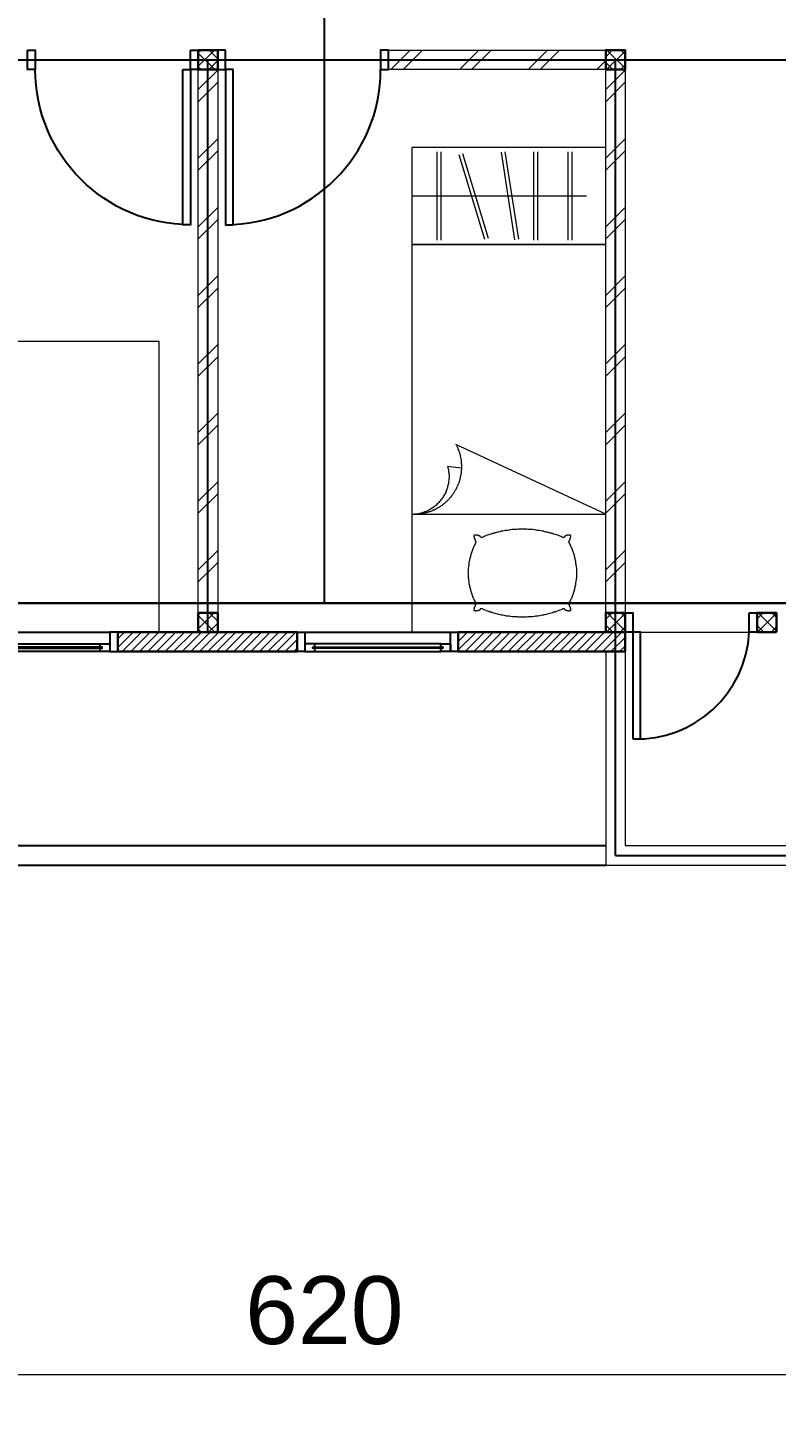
# Model space of a CAD drawing. Header units: millimetres. Extents: x -324 to 75, y -297 to 74.
# Drawn here: x -69.26 to -65.4, y -3.78 to 3.31 of the extents above; entities that cross this region are included whole.
import ezdxf

# ---------------------------------------------------------------- set-up
doc = ezdxf.new("R2010")
doc.units = ezdxf.units.MM
doc.layers.get('defpoints').update_dxf_attribs({"color": 1})
for name, color, linetype, lineweight in [('ars', 11, 'Continuous', 0), ('KOL', 1, 'Continuous', 30), ('KOLOM', 4, 'Continuous', 9), ('lan', 7, 'Continuous', 15), ('tem', 5, 'Continuous', 20), ('u', 6, 'Continuous', 20)]:
    doc.layers.add(name, color=color, linetype=linetype, lineweight=lineweight)
doc.layers.add('as', color=1, linetype='Continuous', plot=False)
doc.layers.add('Kusen', color=30, linetype='Continuous')
doc.styles.get("Standard").update_dxf_attribs({"font": 'arial.ttf'})
doc.dimstyles.new('sk-100', dxfattribs={"dimtxt": 0.35, "dimasz": 0.15, "dimexe": 0.1, "dimexo": 0, "dimgap": 0.15, "dimtad": 1, "dimdec": 0, "dimlfac": 100, "dimzin": 0, "dimdsep": 46, "dimtxsty": 'Standard', "dimblk": 'BULAT', "dimcen": 0.09, "dimclrd": 256, "dimclre": 256, "dimclrt": 256, "dimadec": 0, "dimazin": 0, "dimtfac": 1, "dimtdec": 0, "dimtofl": 0, "dimtmove": 0, "dimatfit": 3, "dimldrblk": 'BULAT', "dimfxl": 1, "dimtolj": 1, "dimtzin": 0, "dimlwd": -1, "dimarcsym": 0})
pattern_1 = [(45, (504.645883, -326.106844), (-0.0220970869, 0.0220970869), [])]

# ---------------------------------------------------------------- blocks, each defined once
blk = doc.blocks.new('T. J1')
at = {"layer": 'Kusen'}
for p, q in [((-0.7188, 0.1), (-0.0688, 0.1)), ((0.7212, 0.1), (0.0712, 0.1)), ((-0.0188, 0), (-0.7688, 0)), ((-0.0688, 0.06), (-0.7188, 0.06)), ((0.0212, 0), (0.7712, 0)), ((0.0712, 0.06), (0.7212, 0.06))]:
    blk.add_line(p, q, dxfattribs=at)
for points in [[(-0.8088, 0), (-0.7688, 0), (-0.7688, 0.1), (-0.8088, 0.1)], [(-0.0188, 0), (0.0212, 0), (0.0212, 0.1), (-0.0188, 0.1)], [(0.8112, 0), (0.7712, 0), (0.7712, 0.1), (0.8112, 0.1)]]:
    blk.add_lwpolyline(points, close=True, dxfattribs=at)
for points in [[(-0.7188, 0.0775), (-0.7188, 0.06), (-0.7688, 0.06), (-0.7688, 0.1), (-0.7188, 0.1), (-0.7188, 0.0825), (-0.7288, 0.0825), (-0.7288, 0.0775), (-0.7188, 0.0775)], [(-0.0688, 0.0775), (-0.0688, 0.06), (-0.0188, 0.06), (-0.0188, 0.1), (-0.0688, 0.1), (-0.0688, 0.0825), (-0.0588, 0.0825), (-0.0588, 0.0775), (-0.0688, 0.0775)], [(0.0712, 0.0775), (0.0712, 0.06), (0.0212, 0.06), (0.0212, 0.1), (0.0712, 0.1), (0.0712, 0.0825), (0.0612, 0.0825), (0.0612, 0.0775), (0.0712, 0.0775)], [(0.7212, 0.0775), (0.7212, 0.06), (0.7712, 0.06), (0.7712, 0.1), (0.7212, 0.1), (0.7212, 0.0825), (0.7312, 0.0825), (0.7312, 0.0775), (0.7212, 0.0775)]]:
    blk.add_lwpolyline(points, dxfattribs=at)
at = {"layer": 'Kusen', "color": 141}
for points in [[(-0.7288, 0.0775), (-0.0588, 0.0775), (-0.0588, 0.0825), (-0.7288, 0.0825)], [(0.7312, 0.0775), (0.0612, 0.0775), (0.0612, 0.0825), (0.7312, 0.0825)]]:
    blk.add_lwpolyline(points, close=True, dxfattribs=at)
blk = doc.blocks.new('T. J2')
at = {"layer": 'Kusen'}
for p, q in [((-0.3692, 0.1), (0.2808, 0.1)), ((-0.4192, 0), (0.3308, 0)), ((0.2808, 0.06), (-0.3692, 0.06))]:
    blk.add_line(p, q, dxfattribs=at)
for points in [[(-0.4592, 0), (-0.4192, 0), (-0.4192, 0.1), (-0.4592, 0.1)], [(0.3308, 0), (0.3708, 0), (0.3708, 0.1), (0.3308, 0.1)]]:
    blk.add_lwpolyline(points, close=True, dxfattribs=at)
for points in [[(-0.3692, 0.0775), (-0.3692, 0.06), (-0.4192, 0.06), (-0.4192, 0.1), (-0.3692, 0.1), (-0.3692, 0.0825), (-0.3792, 0.0825), (-0.3792, 0.0775), (-0.3692, 0.0775)], [(0.2808, 0.0775), (0.2808, 0.06), (0.3308, 0.06), (0.3308, 0.1), (0.2808, 0.1), (0.2808, 0.0825), (0.2908, 0.0825), (0.2908, 0.0775), (0.2808, 0.0775)]]:
    blk.add_lwpolyline(points, dxfattribs=at)
at = {"layer": 'Kusen', "color": 141}
blk.add_lwpolyline([(-0.3792, 0.0775), (0.2908, 0.0775), (0.2908, 0.0825), (-0.3792, 0.0825)], close=True, dxfattribs=at)
blk = doc.blocks.new('P.80')
at = {"layer": 'Kusen'}
for points in [[(-69.8094, -74.8368), (-69.7694, -74.8368), (-69.7694, -74.0368), (-69.8094, -74.0368)], [(-70.6094, -74.9368), (-70.5694, -74.9368), (-70.5694, -74.8368), (-70.6094, -74.8368)], [(-69.7694, -74.9368), (-69.7294, -74.9368), (-69.7294, -74.8368), (-69.7694, -74.8368)]]:
    blk.add_lwpolyline(points, close=True, dxfattribs=at)
blk.add_arc((-69.7694, -74.8368), 0.8, 90, 180, dxfattribs=at)
blk = doc.blocks.new('K 10.10')
at = {"layer": 'ars'}
h = blk.add_hatch(dxfattribs=at)
h.set_pattern_fill('_USER', color=256, scale=0.05, angle=45, double=1, pattern_type=0)
h.set_pattern_definition([(45, (0, 0), (-0.035355339, 0.035355339), []), (135, (0, 0), (-0.035355339, -0.035355339), [])])
h.paths.add_polyline_path([(1560.5383, 1380.4069), (1560.6383, 1380.4069), (1560.6383, 1380.5069), (1560.5383, 1380.5069)])
at = {"layer": 'KOL'}
blk.add_lwpolyline([(1560.5383, 1380.4069), (1560.6383, 1380.4069), (1560.6383, 1380.5069), (1560.5383, 1380.5069)], close=True, dxfattribs=at)
blk = doc.blocks.new('P.60')
at = {"layer": 'Kusen'}
for points in [[(1472.8348, 997.5354), (1472.8748, 997.5354), (1472.8748, 997.4354), (1472.8348, 997.4354)], [(1473.4748, 997.5354), (1473.5148, 997.5354), (1473.5148, 997.4354), (1473.4748, 997.4354)], [(1472.8748, 996.8854), (1472.9148, 996.8854), (1472.9148, 997.4354), (1472.8748, 997.4354)]]:
    blk.add_lwpolyline(points, close=True, dxfattribs=at)
blk.add_arc((1472.8948, 997.4658), 0.5808, 268.02661, 356.99428, dxfattribs=at)
blk = doc.blocks.new('BED2')
blk.add_lwpolyline([(-0.4994, 1.9988), (0.4994, 1.9988), (0.4994, 0), (-0.4994, 0)], close=True)
for points in [[(0.4994, 1.9988), (0.4994, 0)], [(0.2827, 1.8765), (0.2766, 1.8789), (0.2706, 1.8826), (0.2633, 1.885), (0.2573, 1.8874), (0.2512, 1.8898), (0.2439, 1.8923), (0.2379, 1.8947), (0.2306, 1.8959), (0.2246, 1.8983), (0.2185, 1.9007), (0.2113, 1.9019), (0.2052, 1.9044), (0.1979, 1.9056), (0.1919, 1.9068), (0.1846, 1.9092), (0.1786, 1.9104), (0.1713, 1.9116), (0.1653, 1.9128), (0.158, 1.914), (0.1519, 1.9153), (0.1447, 1.9165), (0.1374, 1.9165), (0.1314, 1.9177), (0.1241, 1.9189), (0.118, 1.9189), (0.1108, 1.9201), (0.1047, 1.9201), (0.0975, 1.9201), (0.0902, 1.9213), (0.0841, 1.9213), (0.0769, 1.9213), (0.0708, 1.9213), (0.0636, 1.9213), (0.0563, 1.9213), (0.0502, 1.9213), (0.043, 1.9201), (0.0369, 1.9201), (0.0297, 1.9201), (0.0224, 1.9189), (0.0163, 1.9189), (0.0091, 1.9177), (0.003, 1.9165), (-0.0042, 1.9165), (-0.0115, 1.9153), (-0.0176, 1.914), (-0.0248, 1.9128), (-0.0309, 1.9116), (-0.0381, 1.9104), (-0.0442, 1.9092), (-0.0515, 1.9068), (-0.0575, 1.9056), (-0.0648, 1.9044), (-0.0708, 1.9019), (-0.0781, 1.9007), (-0.0841, 1.8983), (-0.0902, 1.8959), (-0.0975, 1.8947), (-0.1035, 1.8923), (-0.1108, 1.8898), (-0.1168, 1.8874), (-0.1229, 1.885), (-0.1301, 1.8826), (-0.1362, 1.8789), (-0.1423, 1.8765)], [(-0.1677, 1.8523), (-0.1701, 1.8475), (-0.1725, 1.8426), (-0.1749, 1.8378), (-0.1774, 1.8329), (-0.1798, 1.8293), (-0.1822, 1.8245), (-0.1834, 1.8196), (-0.1858, 1.8148), (-0.187, 1.8099), (-0.1895, 1.8051), (-0.1907, 1.799), (-0.1931, 1.7942), (-0.1943, 1.7893), (-0.1955, 1.7845), (-0.1967, 1.7797), (-0.1979, 1.7748), (-0.1992, 1.77), (-0.2004, 1.7651), (-0.2016, 1.7591), (-0.2028, 1.7542), (-0.204, 1.7494), (-0.204, 1.7446), (-0.2052, 1.7397), (-0.2052, 1.7349), (-0.2064, 1.7288), (-0.2064, 1.724), (-0.2076, 1.7191), (-0.2076, 1.7143), (-0.2076, 1.7082), (-0.2076, 1.7034), (-0.2076, 1.6985), (-0.2088, 1.6937), (-0.2076, 1.6877), (-0.2076, 1.6828), (-0.2076, 1.678), (-0.2076, 1.6731), (-0.2076, 1.6683), (-0.2064, 1.6622), (-0.2064, 1.6574), (-0.2052, 1.6525), (-0.2052, 1.6477), (-0.204, 1.6429), (-0.204, 1.6368), (-0.2028, 1.632), (-0.2016, 1.6271), (-0.2004, 1.6223), (-0.1992, 1.6174), (-0.1979, 1.6126), (-0.1967, 1.6065), (-0.1955, 1.6017), (-0.1943, 1.5969), (-0.1931, 1.592), (-0.1907, 1.5872), (-0.1895, 1.5823), (-0.187, 1.5775), (-0.1858, 1.5726), (-0.1834, 1.5678), (-0.1822, 1.563), (-0.1798, 1.5581), (-0.1774, 1.5533), (-0.1749, 1.5484), (-0.1725, 1.5436), (-0.1701, 1.5387), (-0.1677, 1.5339)], [(-0.1435, 1.8765), (-0.1435, 1.8765), (-0.1435, 1.8765), (-0.1447, 1.8765), (-0.1447, 1.8777), (-0.1447, 1.8789), (-0.1471, 1.8789), (-0.1471, 1.8814), (-0.1495, 1.8814), (-0.1495, 1.8826), (-0.1495, 1.8826), (-0.1495, 1.8838), (-0.1519, 1.8838), (-0.1519, 1.8862), (-0.1556, 1.8862), (-0.1556, 1.8874), (-0.158, 1.8874), (-0.158, 1.8886), (-0.1592, 1.8886), (-0.1592, 1.8886), (-0.1689, 1.8886), (-0.1689, 1.8898), (-0.1701, 1.8898), (-0.1701, 1.891), (-0.1737, 1.891), (-0.1737, 1.8898), (-0.1737, 1.8898), (-0.1737, 1.8886), (-0.1774, 1.8886), (-0.1774, 1.8886), (-0.1774, 1.8886), (-0.1774, 1.8862), (-0.1786, 1.8862), (-0.1786, 1.8789), (-0.1774, 1.8789), (-0.1774, 1.8765), (-0.1774, 1.8765), (-0.1774, 1.8729), (-0.1762, 1.8729), (-0.1762, 1.8705), (-0.1749, 1.8705), (-0.1749, 1.868), (-0.1737, 1.868), (-0.1737, 1.8668), (-0.1737, 1.8668), (-0.1737, 1.8632), (-0.1725, 1.8632), (-0.1725, 1.8608), (-0.1713, 1.8608), (-0.1713, 1.8571), (-0.1713, 1.8571), (-0.1713, 1.8559), (-0.1701, 1.8559), (-0.1701, 1.8547), (-0.1689, 1.8547), (-0.1689, 1.8523), (-0.1677, 1.8523)], [(0.3081, 1.8523), (0.3081, 1.8523), (0.3081, 1.8547), (0.3093, 1.8547), (0.3093, 1.8559), (0.3105, 1.8559), (0.3105, 1.8571), (0.3117, 1.8571), (0.3117, 1.8608), (0.3117, 1.8608), (0.3117, 1.8632), (0.313, 1.8632), (0.313, 1.8668), (0.3142, 1.8668), (0.3142, 1.868), (0.3142, 1.868), (0.3142, 1.8705), (0.3154, 1.8705), (0.3154, 1.8729), (0.3166, 1.8729), (0.3166, 1.8765), (0.3178, 1.8765), (0.3178, 1.8789), (0.3178, 1.8789), (0.3178, 1.8862), (0.3178, 1.8862), (0.3178, 1.8886), (0.3166, 1.8886), (0.3166, 1.8886), (0.3142, 1.8886), (0.3142, 1.8898), (0.313, 1.8898), (0.313, 1.891), (0.3093, 1.891), (0.3093, 1.8898), (0.3081, 1.8898), (0.3081, 1.8886), (0.2996, 1.8886), (0.2996, 1.8886), (0.2972, 1.8886), (0.2972, 1.8874), (0.296, 1.8874), (0.296, 1.8862), (0.2924, 1.8862), (0.2924, 1.8838), (0.29, 1.8838), (0.29, 1.8826), (0.2887, 1.8826), (0.2887, 1.8814), (0.2863, 1.8814), (0.2863, 1.8789), (0.2851, 1.8789), (0.2851, 1.8777), (0.2839, 1.8777), (0.2839, 1.8765), (0.2839, 1.8765), (0.2839, 1.8765), (0.2827, 1.8765)], [(0.3081, 1.5339), (0.3105, 1.5387), (0.313, 1.5436), (0.3154, 1.5484), (0.3178, 1.5533), (0.3202, 1.5581), (0.3226, 1.563), (0.3238, 1.5678), (0.3263, 1.5726), (0.3275, 1.5775), (0.3299, 1.5823), (0.3311, 1.5872), (0.3335, 1.592), (0.3347, 1.5969), (0.336, 1.6017), (0.3372, 1.6065), (0.3384, 1.6126), (0.3396, 1.6174), (0.3408, 1.6223), (0.342, 1.6271), (0.3432, 1.632), (0.3444, 1.6368), (0.3444, 1.6429), (0.3456, 1.6477), (0.3456, 1.6525), (0.3469, 1.6574), (0.3469, 1.6622), (0.3481, 1.6683), (0.3481, 1.6731), (0.3481, 1.678), (0.3481, 1.6828), (0.3493, 1.6889), (0.3493, 1.6937), (0.3493, 1.6985), (0.3481, 1.7034), (0.3481, 1.7082), (0.3481, 1.7143), (0.3481, 1.7191), (0.3469, 1.724), (0.3469, 1.7288), (0.3456, 1.7349), (0.3456, 1.7397), (0.3444, 1.7446), (0.3444, 1.7494), (0.3432, 1.7542), (0.342, 1.7591), (0.3408, 1.7651), (0.3396, 1.77), (0.3384, 1.7748), (0.3372, 1.7797), (0.336, 1.7845), (0.3347, 1.7893), (0.3335, 1.7942), (0.3311, 1.799), (0.3299, 1.8051), (0.3275, 1.8099), (0.3263, 1.8148), (0.3238, 1.8196), (0.3226, 1.8245), (0.3202, 1.8293), (0.3178, 1.8329), (0.3154, 1.8378), (0.313, 1.8426), (0.3105, 1.8475), (0.3081, 1.8523)], [(-0.1677, 1.5339), (-0.1689, 1.5339), (-0.1689, 1.5327), (-0.1701, 1.5327), (-0.1701, 1.5303), (-0.1713, 1.5303), (-0.1713, 1.5278), (-0.1713, 1.5278), (-0.1713, 1.5254), (-0.1725, 1.5254), (-0.1725, 1.523), (-0.1737, 1.523), (-0.1737, 1.5206), (-0.1737, 1.5206), (-0.1737, 1.5182), (-0.1749, 1.5182), (-0.1749, 1.5169), (-0.1762, 1.5169), (-0.1762, 1.5145), (-0.1774, 1.5145), (-0.1774, 1.5097), (-0.1774, 1.5097), (-0.1774, 1.5073), (-0.1786, 1.5073), (-0.1786, 1.5), (-0.1774, 1.5), (-0.1774, 1.4988), (-0.1774, 1.4988), (-0.1774, 1.4976), (-0.1737, 1.4976), (-0.1737, 1.4964), (-0.1737, 1.4964), (-0.1737, 1.4964), (-0.1701, 1.4964), (-0.1701, 1.4964), (-0.1689, 1.4964), (-0.1689, 1.4976), (-0.1592, 1.4976), (-0.1592, 1.4988), (-0.158, 1.4988), (-0.158, 1.5), (-0.1556, 1.5), (-0.1556, 1.5), (-0.1519, 1.5), (-0.1519, 1.5024), (-0.1495, 1.5024), (-0.1495, 1.5048), (-0.1495, 1.5048), (-0.1495, 1.5061), (-0.1471, 1.5061), (-0.1471, 1.5073), (-0.1447, 1.5073), (-0.1447, 1.5085), (-0.1447, 1.5085), (-0.1435, 1.5085), (-0.1435, 1.5097), (-0.1435, 1.5097)], [(-0.1423, 1.5109), (-0.1362, 1.5085), (-0.1289, 1.5048), (-0.1229, 1.5024), (-0.1168, 1.5), (-0.1108, 1.4976), (-0.1035, 1.4952), (-0.0975, 1.4939), (-0.0902, 1.4915), (-0.0841, 1.4891), (-0.0781, 1.4879), (-0.0708, 1.4855), (-0.0648, 1.4843), (-0.0575, 1.4818), (-0.0515, 1.4806), (-0.0442, 1.4794), (-0.0381, 1.477), (-0.0309, 1.4758), (-0.0248, 1.4746), (-0.0176, 1.4734), (-0.0115, 1.4722), (-0.0042, 1.4722), (0.003, 1.4709), (0.0091, 1.4697), (0.0163, 1.4685), (0.0224, 1.4685), (0.0297, 1.4673), (0.0369, 1.4673), (0.043, 1.4673), (0.0502, 1.4661), (0.0563, 1.4661), (0.0636, 1.4661), (0.0708, 1.4661), (0.0769, 1.4661), (0.0841, 1.4661), (0.0902, 1.4661), (0.0975, 1.4673), (0.1047, 1.4673), (0.1108, 1.4673), (0.118, 1.4685), (0.1241, 1.4685), (0.1314, 1.4697), (0.1386, 1.4709), (0.1447, 1.4722), (0.1519, 1.4722), (0.158, 1.4734), (0.1653, 1.4746), (0.1713, 1.4758), (0.1786, 1.477), (0.1846, 1.4794), (0.1919, 1.4806), (0.1979, 1.4818), (0.2052, 1.4843), (0.2113, 1.4855), (0.2185, 1.4879), (0.2246, 1.4891), (0.2306, 1.4915), (0.2379, 1.4939), (0.2439, 1.4952), (0.2512, 1.4976), (0.2573, 1.5), (0.2633, 1.5024), (0.2706, 1.5061), (0.2766, 1.5085), (0.2827, 1.5109)], [(0.2827, 1.5097), (0.2839, 1.5097)], [(0.2839, 1.5097), (0.2839, 1.5085), (0.2839, 1.5085), (0.2839, 1.5085), (0.2851, 1.5085), (0.2851, 1.5073), (0.2863, 1.5073), (0.2863, 1.5061), (0.2887, 1.5061), (0.2887, 1.5048), (0.29, 1.5048), (0.29, 1.5024), (0.2924, 1.5024), (0.2924, 1.5), (0.296, 1.5), (0.296, 1.5), (0.2972, 1.5), (0.2972, 1.4988), (0.2996, 1.4988), (0.2996, 1.4976), (0.3081, 1.4976), (0.3081, 1.4964), (0.3093, 1.4964), (0.3093, 1.4964), (0.313, 1.4964), (0.313, 1.4964), (0.3142, 1.4964), (0.3142, 1.4976), (0.3166, 1.4976), (0.3166, 1.4988), (0.3178, 1.4988), (0.3178, 1.5), (0.3178, 1.5), (0.3178, 1.5073), (0.3178, 1.5073), (0.3178, 1.5097), (0.3166, 1.5097), (0.3166, 1.5145), (0.3154, 1.5145), (0.3154, 1.5169), (0.3142, 1.5169), (0.3142, 1.5182), (0.3142, 1.5182), (0.3142, 1.5206), (0.313, 1.5206), (0.313, 1.523), (0.3117, 1.523), (0.3117, 1.5254), (0.3117, 1.5254), (0.3117, 1.5278), (0.3105, 1.5278), (0.3105, 1.5303), (0.3093, 1.5303), (0.3093, 1.5327), (0.3081, 1.5327), (0.3081, 1.5339), (0.3081, 1.5339)], [(-0.3154, 1.1441), (-0.3142, 1.1501), (-0.313, 1.155), (-0.3117, 1.161), (-0.3105, 1.1659), (-0.3105, 1.1719), (-0.3093, 1.1768), (-0.3093, 1.1828), (-0.3081, 1.1877), (-0.3081, 1.1937), (-0.3081, 1.1998), (-0.3081, 1.2046), (-0.3093, 1.2107), (-0.3093, 1.2155), (-0.3105, 1.2215), (-0.3105, 1.2264), (-0.3117, 1.2324), (-0.313, 1.2373), (-0.3142, 1.2433), (-0.3154, 1.2482), (-0.3166, 1.253), (-0.319, 1.2591), (-0.3202, 1.2639), (-0.3226, 1.2688), (-0.3238, 1.2748), (-0.3263, 1.2797), (-0.3287, 1.2845), (-0.3311, 1.2893), (-0.3347, 1.2942), (-0.3372, 1.299), (-0.3396, 1.3039), (-0.3432, 1.3087), (-0.3469, 1.3136), (-0.3505, 1.3172), (-0.3541, 1.322), (-0.3577, 1.3257), (-0.3614, 1.3305), (-0.365, 1.3341), (-0.3686, 1.3378), (-0.3735, 1.3426), (-0.3771, 1.3462), (-0.3808, 1.3499), (-0.3856, 1.3523), (-0.3904, 1.3559), (-0.3953, 1.3596), (-0.3989, 1.362), (-0.4038, 1.3644), (-0.4086, 1.368), (-0.4134, 1.3705), (-0.4183, 1.3729), (-0.4231, 1.3753), (-0.4292, 1.3777), (-0.434, 1.3789), (-0.4389, 1.3814), (-0.4437, 1.3826), (-0.4498, 1.385), (-0.4546, 1.3862), (-0.4607, 1.3874), (-0.4655, 1.3886), (-0.4715, 1.3898), (-0.4764, 1.3898), (-0.4824, 1.391), (-0.4873, 1.391), (-0.4933, 1.3923), (-0.4994, 1.3923)], [(-0.2718, 1.0315), (-0.2706, 1.0351), (-0.2682, 1.0387), (-0.2669, 1.0424), (-0.2645, 1.046), (-0.2633, 1.0496), (-0.2621, 1.0533), (-0.2609, 1.0581), (-0.2585, 1.0617), (-0.2573, 1.0654), (-0.2561, 1.069), (-0.2548, 1.0726), (-0.2536, 1.0763), (-0.2524, 1.0811), (-0.2512, 1.0847), (-0.2512, 1.0884), (-0.25, 1.092), (-0.2488, 1.0956), (-0.2488, 1.1005), (-0.2476, 1.1041), (-0.2464, 1.1077), (-0.2464, 1.1114), (-0.2464, 1.1162), (-0.2452, 1.1199), (-0.2452, 1.1235), (-0.2452, 1.1283), (-0.2439, 1.132), (-0.2439, 1.1356), (-0.2439, 1.1392), (-0.2439, 1.1441), (-0.2439, 1.1477), (-0.2439, 1.1513), (-0.2439, 1.1562), (-0.2439, 1.1598), (-0.2452, 1.1634), (-0.2452, 1.1671), (-0.2452, 1.1719), (-0.2464, 1.1755), (-0.2464, 1.1792), (-0.2464, 1.1828), (-0.2476, 1.1877), (-0.2488, 1.1913), (-0.2488, 1.1949), (-0.25, 1.1985), (-0.2512, 1.2034), (-0.2512, 1.207), (-0.2524, 1.2107), (-0.2536, 1.2143), (-0.2548, 1.2179), (-0.2561, 1.2228), (-0.2573, 1.2264), (-0.2585, 1.23), (-0.2597, 1.2337), (-0.2621, 1.2373), (-0.2633, 1.2409), (-0.2645, 1.2446), (-0.2657, 1.2482), (-0.2682, 1.2518), (-0.2694, 1.2554), (-0.2718, 1.2591), (-0.273, 1.2627), (-0.2754, 1.2663), (-0.2778, 1.27), (-0.2803, 1.2736), (-0.2815, 1.2772), (-0.2839, 1.2809), (-0.2863, 1.2845), (-0.2887, 1.2869), (-0.2912, 1.2906), (-0.2936, 1.2942), (-0.296, 1.2966), (-0.2984, 1.3002), (-0.3008, 1.3039), (-0.3033, 1.3063), (-0.3057, 1.3099), (-0.3093, 1.3123), (-0.3117, 1.316), (-0.3142, 1.3184), (-0.3178, 1.3208), (-0.3202, 1.3245), (-0.3226, 1.3269), (-0.3263, 1.3293), (-0.3287, 1.3317), (-0.3323, 1.3354), (-0.3347, 1.3378), (-0.3384, 1.3402), (-0.342, 1.3426), (-0.3444, 1.345), (-0.3481, 1.3475), (-0.3517, 1.3487), (-0.3541, 1.3511), (-0.3577, 1.3535), (-0.3614, 1.3559), (-0.365, 1.3584), (-0.3686, 1.3596), (-0.3711, 1.362), (-0.3747, 1.3632), (-0.3783, 1.3656), (-0.382, 1.3668), (-0.3856, 1.3692), (-0.3892, 1.3705), (-0.3929, 1.3717), (-0.3965, 1.3741), (-0.4001, 1.3753), (-0.4038, 1.3765), (-0.4074, 1.3777), (-0.411, 1.3789), (-0.4159, 1.3801), (-0.4195, 1.3814), (-0.4231, 1.3826), (-0.4268, 1.3838), (-0.4304, 1.385), (-0.4352, 1.3862), (-0.4389, 1.3862), (-0.4425, 1.3874), (-0.4461, 1.3886), (-0.451, 1.3886), (-0.4546, 1.3898), (-0.4582, 1.3898), (-0.4619, 1.391), (-0.4667, 1.391), (-0.4703, 1.391), (-0.474, 1.3923), (-0.4788, 1.3923), (-0.4824, 1.3923), (-0.4873, 1.3923), (-0.4909, 1.3923), (-0.4946, 1.3923), (-0.4994, 1.3923)], [(-0.4994, 1.391), (0.4994, 1.391)], [(0.4994, 1.391), (-0.273, 1.0315)], [(-0.2439, 1.1538), (-0.3166, 1.1441)], [(-0.4994, 0), (0.4994, 0)], [(0.4994, -0.4988), (-0.4994, -0.4988), (-0.4994, 0), (0.4994, 0), (0.4994, -0.4988)], [(-0.3686, -0.0218), (-0.3686, -0.477)], [(-0.3505, -0.477), (-0.3505, -0.0218)], [(-0.1241, -0.0254), (-0.2561, -0.4613)], [(-0.2391, -0.4685), (-0.1071, -0.0315)], [(0.0309, -0.0242), (-0.0381, -0.4746)], [(-0.02, -0.477), (0.0502, -0.0266)], [(0.1289, -0.0218), (0.1289, -0.477)], [(0.1471, -0.477), (0.1471, -0.0218)], [(0.3057, -0.0218), (0.3057, -0.477)], [(0.3238, -0.477), (0.3238, -0.0218)], [(0.4001, -0.2494), (-0.4994, -0.2494)]]:
    blk.add_lwpolyline(points)
blk = doc.blocks.new('BED1')
at = {"color": 0, "linetype": 'Continuous'}
for points in [[(1.9976, 0), (1.9976, 1.4976), (0, 1.4976), (0, 0), (1.9976, 0)], [(1.5484, 1.0993), (1.1489, 1.0993), (1.1489, 1.4976), (1.5484, 1.0993)], [(1.9346, 1.3656), (1.9443, 1.2458), (1.9467, 1.1259), (1.9467, 1.0061), (1.9443, 0.8862), (1.9346, 0.7663), (1.707, 0.7809), (1.586, 0.7663), (1.6017, 1.1404), (1.586, 1.3656), (1.8717, 1.3426), (1.9346, 1.3656)], [(1.4492, 1.0993), (1.4492, 0)], [(1.5484, 1.0993), (1.5484, 0)], [(1.9298, 0.1235), (1.7724, 0.138), (1.5799, 0.1235), (1.5981, 0.2833), (1.5799, 0.7228), (1.6634, 0.7094), (1.9298, 0.7228)], [(1.9298, 0.1235), (1.931, 0.1332), (1.9322, 0.1429), (1.9334, 0.1513), (1.9346, 0.161), (1.9346, 0.1707), (1.9358, 0.1804), (1.937, 0.1889), (1.9383, 0.1985), (1.9383, 0.2082), (1.9395, 0.2179), (1.9407, 0.2264), (1.9407, 0.2361), (1.9419, 0.2458), (1.9419, 0.2542), (1.9431, 0.2639), (1.9431, 0.2736), (1.9443, 0.2833), (1.9443, 0.2918), (1.9455, 0.3015), (1.9455, 0.3111), (1.9455, 0.3208), (1.9467, 0.3293), (1.9467, 0.339), (1.9467, 0.3487), (1.9467, 0.3584), (1.9479, 0.3668), (1.9479, 0.3765), (1.9479, 0.3862), (1.9479, 0.3959), (1.9479, 0.4044), (1.9479, 0.414), (1.9479, 0.4237), (1.9479, 0.4334), (1.9479, 0.4419), (1.9479, 0.4516), (1.9479, 0.4613), (1.9479, 0.4709), (1.9479, 0.4794), (1.9467, 0.4891), (1.9467, 0.4988), (1.9467, 0.5085), (1.9467, 0.5169), (1.9455, 0.5266), (1.9455, 0.5363), (1.9455, 0.546), (1.9443, 0.5545), (1.9443, 0.5642), (1.9431, 0.5738), (1.9431, 0.5835), (1.9419, 0.592), (1.9419, 0.6017), (1.9407, 0.6114), (1.9407, 0.6199), (1.9395, 0.6295), (1.9383, 0.6392), (1.9383, 0.6489), (1.937, 0.6574), (1.9358, 0.6671), (1.9346, 0.6768), (1.9346, 0.6864), (1.9334, 0.6949), (1.9322, 0.7046), (1.931, 0.7143), (1.9298, 0.7228)]]:
    blk.add_lwpolyline(points, dxfattribs=at)
blk = doc.blocks.new('typikal-1')
at = {"layer": 'as'}
for p, q in [((4.6, 6.3), (4.6, 2.2)), ((4.6, 6.3), (6.2, 6.3)), ((2.5, 5.15), (2.5, 2.2)), ((0, 2.2), (6.2, 2.2))]:
    blk.add_line(p, q, dxfattribs=at)
at = {"layer": 'KOL'}
for points in [[(2.035, 5.15), (2.96, 5.15), (2.96, 5.25), (2.035, 5.25)], [(3.79, 5.15), (4.65, 5.15), (4.65, 5.25), (3.79, 5.25)]]:
    blk.add_lwpolyline(points, close=True, dxfattribs=at)
at = {"layer": 'lan'}
for p, q in [((4.55, 5.25), (4.55, 6.35)), ((4.55, 6.35), (6.2, 6.35)), ((4.65, 5.25), (4.65, 6.25)), ((4.65, 6.25), (6.15, 6.25)), ((4.73, 5.15), (5.29, 5.15))]:
    blk.add_line(p, q, dxfattribs=at)
at = {"layer": 'tem'}
for points in [[(2.45, 2.25), (2.55, 2.25), (2.55, 5.05), (2.45, 5.05)], [(4.55, 2.25), (4.65, 2.25), (4.65, 5.05), (4.55, 5.05)], [(4.55, 2.25), (3.43, 2.25), (3.43, 2.15), (4.55, 2.15)]]:
    blk.add_lwpolyline(points, close=True, dxfattribs=at)
at = {"layer": 'ars', "xscale": -1}
blk.add_blockref('BED1', (2.2476, 3.6524), dxfattribs=at)
at = {"layer": 'ars'}
blk.add_blockref('BED2', (4.0506, 3.1512), dxfattribs=at)
at = {"layer": 'KOLOM', "extrusion": (0, 0, -1), "xscale": -1, "zscale": -1, "rotation": 180}
for p in [(-1563.0883, 1385.5569), (-1565.1883, 1385.5569), (-1565.9683, 1385.5569), (-1563.0883, 1382.6569), (-1565.1883, 1382.6569)]:
    blk.add_blockref('K 10.10', p, dxfattribs=at)
at = {"layer": 'Kusen', "xscale": -1, "rotation": 180}
blk.add_blockref('P.60', (-1468.1848, 1002.5854), dxfattribs=at)
at = {"layer": 'Kusen'}
for name, p in [('T. J1', (1.2238, 5.15)), ('T. J2', (3.4192, 5.15)), ('P.80', (72.1794, 77.0868))]:
    blk.add_blockref(name, p, dxfattribs=at)
at = {"layer": 'Kusen', "xscale": -1}
blk.add_blockref('P.80', (-67.1794, 77.0868), dxfattribs=at)
blk = doc.blocks.new('A-2')
at = {"layer": 'ars'}
h = blk.add_hatch(dxfattribs=at)
h.set_pattern_fill('TEMBOK', color=256, scale=0.25)
h.set_pattern_definition([(225, (22.34715, 56.34774), (0.1767767, -0.1767767), []), (225, (22.28465, 56.34774), (0.1767767, -0.1767767), [])])
h.paths.add_polyline_path([(16.1972, 3.9677), (17.3172, 3.9677), (17.3172, 3.8677), (16.1972, 3.8677)])
h = blk.add_hatch(dxfattribs=at)
h.set_pattern_fill('TEMBOK', color=256, scale=0.25)
h.set_pattern_definition([(225, (16.4685, 55.24774), (0.1767767, -0.1767767), []), (225, (16.406, 55.24774), (0.1767767, -0.1767767), [])])
h.paths.add_polyline_path([(15.3172, 3.8677), (15.2172, 3.8677), (15.2172, 1.0677), (15.3172, 1.0677)])
h = blk.add_hatch(dxfattribs=at)
h.set_pattern_fill('TEMBOK', color=256, scale=0.25)
h.set_pattern_definition([(225, (18.5685, 55.24774), (0.1767767, -0.1767767), []), (225, (18.506, 55.24774), (0.1767767, -0.1767767), [])])
h.paths.add_polyline_path([(17.4172, 3.8677), (17.3172, 3.8677), (17.3172, 1.0677), (17.4172, 1.0677)])
h = blk.add_hatch(dxfattribs=at)
h.set_pattern_fill('ANSI31', color=256, scale=0.25, angle=180, style=0)
h.set_pattern_definition(pattern_1)
h.paths.add_polyline_path([(14.8022, 0.9677), (15.7272, 0.9677), (15.7272, 0.8677), (14.8022, 0.8677)])
h = blk.add_hatch(dxfattribs=at)
h.set_pattern_fill('ANSI31', color=256, scale=0.25, angle=180, style=0)
h.set_pattern_definition(pattern_1)
h.paths.add_polyline_path([(16.5572, 0.9677), (17.4172, 0.9677), (17.4172, 0.8677), (16.5572, 0.8677)])
for p, q in [((8.2172, -0.1323), (17.3172, -0.1323)), ((8.2172, -0.2323), (17.3172, -0.2323))]:
    blk.add_line(p, q)
at = {"layer": 'as'}
for p, q in [((15.8672, 1.1177), (15.8672, 14.2177)), ((-36.8328, 1.1177), (37.5672, 1.1177)), ((37.5672, 1.1177), (-36.8328, 1.1177))]:
    blk.add_line(p, q, dxfattribs=at)
at = {"layer": 'lan', "xscale": -1, "rotation": 180}
blk.add_blockref('typikal-1', (12.7672, 6.1177), dxfattribs=at)
blk = doc.blocks.new('BULAT')
for p, q in [((0, -1), (0, 1)), ((-1, 0), (1, 0))]:
    blk.add_line(p, q)
blk.add_circle((0, 0), 0.5)
blk = doc.blocks.new('*D132')
at = {"layer": 'defpoints', "color": 0}
for p in [(-70.8261, -2.6294), (-64.6261, -2.6294), (-64.6261, -3.6294)]:
    blk.add_point(p, dxfattribs=at)
at = {"layer": 'u', "lineweight": -2}
for p, q in [((-70.8261, -2.6294), (-70.8261, -3.7294)), ((-64.6261, -2.6294), (-64.6261, -3.7294))]:
    blk.add_line(p, q, dxfattribs=at)
at = {"layer": 'u'}
blk.add_line((-70.6761, -3.6294), (-64.7761, -3.6294), dxfattribs=at)
at = {"layer": 'u', "xscale": 0.15, "yscale": 0.15, "zscale": 0.15, "rotation": 180}
blk.add_blockref('BULAT', (-70.8261, -3.6294), dxfattribs=at)
at = {"layer": 'u', "xscale": 0.15, "yscale": 0.15, "zscale": 0.15}
blk.add_blockref('BULAT', (-64.6261, -3.6294), dxfattribs=at)
at = {"layer": 'u', "insert": (-67.7261, -3.3007), "char_height": 0.35, "attachment_point": 5}
blk.add_mtext('\\A1;620', dxfattribs=at)

msp = doc.modelspace()

# ---------------------------------------------------------------- block references
msp.add_blockref('A-2', (-83.5933, -0.772))

# ---------------------------------------------------------------- dimensions: what is measured, and where the dimension line sits
at = {"layer": 'u'}
dim = msp.add_linear_dim(base=(-64.6261, -3.6294), p1=(-70.8261, -2.6294), p2=(-64.6261, -2.6294), dimstyle='sk-100', dxfattribs=at)
dim.commit()
dim.dimension.update_dxf_attribs({"geometry": '*D132', "text_midpoint": (-67.7261, -3.6294), "dimtype": 160})

doc.saveas('drawing.dxf')
